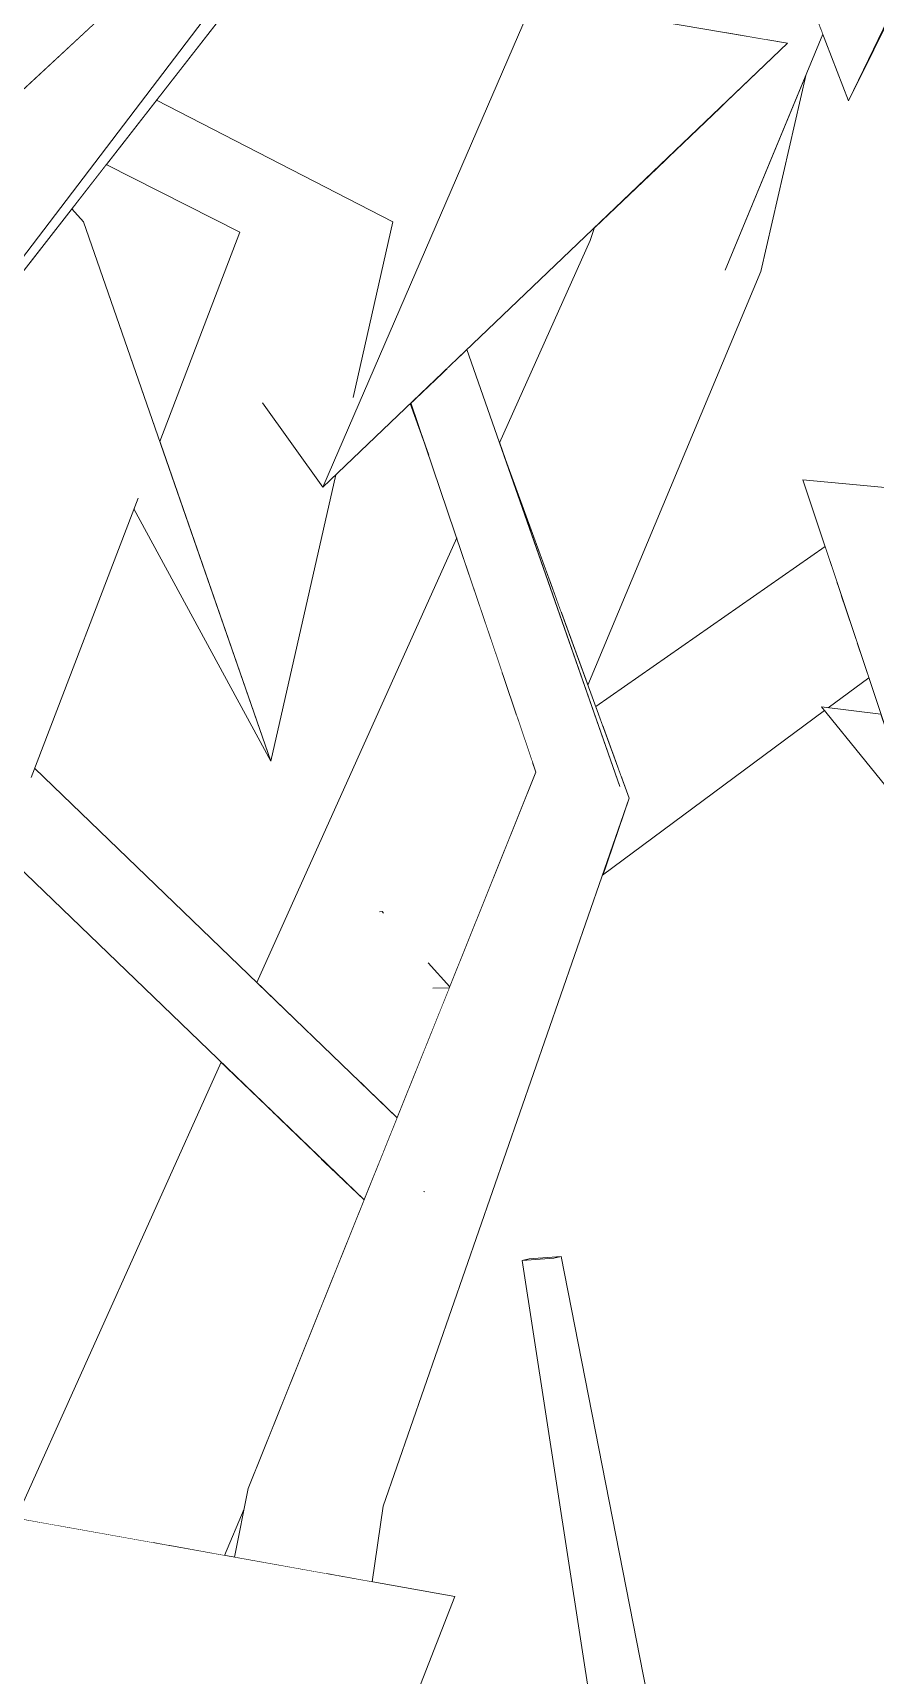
# Model space of a CAD drawing. Header units: millimetres. Extents: x -9413 to 8527, y -300 to 11224.
# Drawn here: x -5940 to -5577, y 4386 to 5092 of the extents above; entities that cross this region are included whole.
import ezdxf

# ---------------------------------------------------------------- set-up
doc = ezdxf.new("R2010")
doc.units = ezdxf.units.MM
doc.header["$MEASUREMENT"] = 0
doc.linetypes.add('Wipeout_Contour', pattern=[1000, 0, -1000])
doc.layers.add('Interior - Furniture', color=7, linetype='Continuous')
doc.layers.add('Interior - Furniture _Pen_No__4', color=7, linetype='Continuous', lineweight=20, true_color=0x029e21)

# ---------------------------------------------------------------- blocks, each defined once
blk = doc.blocks.new('Section Elem_40_6')
at = {"color": 254, "linetype": 'Wipeout_Contour', "lineweight": 0, "ltscale": 37995.504317}
blk.add_wipeout([(-5622, 5136.7), (-5641.97, 5092.42), (-5624.32, 5089.41), (-5608.46, 5113.79), (-5614.42, 5129.16)], dxfattribs=at).dxf.layer = 'Interior - Furniture'
at = {"color": 254, "linetype": 'Wipeout_Contour', "lineweight": 0, "ltscale": 22669.734345}
blk.add_wipeout([(-5588.83, 5063.12), (-5553.52, 5134.45), (-5553.95, 5135.65)], dxfattribs=at).dxf.layer = 'Interior - Furniture'
at = {"color": 254, "linetype": 'Wipeout_Contour', "lineweight": 0, "ltscale": 22770.186152}
blk.add_wipeout([(-5777.16, 4933.25), (-5777.43, 4932.99), (-5769.52, 4910.7)], dxfattribs=at).dxf.layer = 'Interior - Furniture'
at = {"color": 254, "linetype": 'Wipeout_Contour', "lineweight": 0, "ltscale": 28986.58162}
blk.add_wipeout([(-5729.32, 4564.48), (-5697.5, 4358.08), (-5696.73, 4358.07), (-5715.66, 4565.58)], dxfattribs=at).dxf.layer = 'Interior - Furniture'
at = {"color": 254, "linetype": 'Wipeout_Contour', "lineweight": 0, "ltscale": 29332.558163}
blk.add_wipeout([(-5853.14, 4437), (-5813.39, 4429.91), (-5802.59, 4463.76), (-5847.26, 4466.5)], dxfattribs=at).dxf.layer = 'Interior - Furniture'
at = {"color": 254, "linetype": 'Wipeout_Contour', "lineweight": 0, "ltscale": 21646.279854}
blk.add_wipeout([(-5679.4, 4357.98), (-5715.66, 4565.58), (-5696.73, 4358.07)], dxfattribs=at).dxf.layer = 'Interior - Furniture'
at = {"color": 254, "linetype": 'Wipeout_Contour', "lineweight": 0, "ltscale": 21934.160993}
blk.add_wipeout([(-5802.59, 4463.76), (-5813.39, 4429.91), (-5808.84, 4429.1)], dxfattribs=at).dxf.layer = 'Interior - Furniture'
at = {"color": 254, "linetype": 'Wipeout_Contour', "lineweight": 0, "ltscale": 28946.062138}
blk.add_wipeout([(-5715.66, 4565.58), (-5679.4, 4357.98), (-5679.28, 4357.98), (-5712.58, 4566.31)], dxfattribs=at).dxf.layer = 'Interior - Furniture'
at = {"color": 254, "linetype": 'Wipeout_Contour', "lineweight": 0, "ltscale": 29226.155316}
blk.add_wipeout([(-5802.59, 4463.76), (-5808.84, 4429.1), (-5796.15, 4426.83), (-5789.13, 4458.97)], dxfattribs=at).dxf.layer = 'Interior - Furniture'
at = {"color": 254, "linetype": 'Wipeout_Contour', "lineweight": 0, "ltscale": 21624.501064}
blk.add_wipeout([(-5671.67, 4357.94), (-5712.58, 4566.31), (-5679.28, 4357.98)], dxfattribs=at).dxf.layer = 'Interior - Furniture'
at = {"color": 254, "linetype": 'Wipeout_Contour', "lineweight": 0, "ltscale": 21891.400035}
blk.add_wipeout([(-5789.13, 4458.97), (-5796.15, 4426.83), (-5793.88, 4426.43)], dxfattribs=at).dxf.layer = 'Interior - Furniture'
at = {"color": 254, "linetype": 'Wipeout_Contour', "lineweight": 0, "ltscale": 29277.203891}
blk.add_wipeout([(-5729.32, 4564.48), (-5715.66, 4565.58), (-5712.58, 4566.31), (-5726.24, 4565.22)], dxfattribs=at).dxf.layer = 'Interior - Furniture'
at = {"color": 254, "linetype": 'Wipeout_Contour', "lineweight": 0, "ltscale": 44394.165482}
blk.add_wipeout([(-5723.36, 4774.43), (-5847.26, 4466.5), (-5777.32, 4598.36), (-5783.09, 4605.42), (-5776.54, 4599.84), (-5687.22, 4768.24)], dxfattribs=at).dxf.layer = 'Interior - Furniture'
at = {"color": 254, "linetype": 'Wipeout_Contour', "lineweight": 0, "ltscale": 22645.027286}
blk.add_wipeout([(-5777.16, 4933.25), (-5723.36, 4774.43), (-5761.61, 4948.1)], dxfattribs=at).dxf.layer = 'Interior - Furniture'
at = {"color": 254, "linetype": 'Wipeout_Contour', "lineweight": 0, "ltscale": 51621.335461}
blk.add_wipeout([(-5777.32, 4598.36), (-5847.26, 4466.5), (-5802.59, 4463.76), (-5687.22, 4768.24), (-5776.54, 4599.84), (-5771.33, 4594.23), (-5771.62, 4594.06)], dxfattribs=at).dxf.layer = 'Interior - Furniture'
at = {"color": 254, "linetype": 'Wipeout_Contour', "lineweight": 0, "ltscale": 22158.559514}
blk.add_wipeout([(-5687.22, 4768.24), (-5802.59, 4463.76), (-5683.25, 4763.27)], dxfattribs=at).dxf.layer = 'Interior - Furniture'
at = {"color": 254, "linetype": 'Wipeout_Contour', "lineweight": 0, "ltscale": 30062.95577}
blk.add_wipeout([(-5761.61, 4948.1), (-5723.36, 4774.43), (-5687.22, 4768.24), (-5753.12, 4956.2)], dxfattribs=at).dxf.layer = 'Interior - Furniture'
at = {"color": 254, "linetype": 'Wipeout_Contour', "lineweight": 0, "ltscale": 22042.950181}
blk.add_wipeout([(-5802.59, 4463.76), (-5789.13, 4458.97), (-5683.25, 4763.27)], dxfattribs=at).dxf.layer = 'Interior - Furniture'
at = {"layer": 'Interior - Furniture _Pen_No__4', "linetype": 'Continuous'}
for p, q in [((-5729.32, 4564.48), (-5715.66, 4565.58)), ((-5726.24, 4565.22), (-5729.32, 4564.48)), ((-5697.5, 4358.08), (-5729.32, 4564.48)), ((-5712.58, 4566.31), (-5726.24, 4565.22)), ((-5715.66, 4565.58), (-5712.58, 4566.31)), ((-5671.67, 4357.94), (-5712.58, 4566.31))]:
    blk.add_line(p, q, dxfattribs=at)
at = {"color": 254, "linetype": 'Wipeout_Contour', "lineweight": 0, "ltscale": 22387.164244}
blk.add_wipeout([(-5736.52, 4908.85), (-5687.22, 4768.24), (-5683.25, 4763.27)], dxfattribs=at).dxf.layer = 'Interior - Furniture'
at = {"color": 254, "linetype": 'Wipeout_Contour', "lineweight": 0, "ltscale": 52964.041589}
blk.add_wipeout([(-5961.9, 4777.61), (-5789.05, 4611.16), (-5783.12, 4625.9), (-5939.13, 4776.13), (-5940.61, 4772.25), (-5945.12, 4781.9), (-5957.31, 4793.63)], dxfattribs=at).dxf.layer = 'Interior - Furniture'
at = {"color": 254, "linetype": 'Wipeout_Contour', "lineweight": 0, "ltscale": 22130.496097}
blk.add_wipeout([(-5771.62, 4594.06), (-5771.33, 4594.23), (-5771.44, 4594.2)], dxfattribs=at).dxf.layer = 'Interior - Furniture'
at = {"color": 254, "linetype": 'Wipeout_Contour', "lineweight": 0, "ltscale": 37695.393501}
blk.add_wipeout([(-5963.57, 4771.79), (-5961.78, 4748.92), (-5797.34, 4590.57), (-5789.05, 4611.16), (-5961.9, 4777.61)], dxfattribs=at).dxf.layer = 'Interior - Furniture'
at = {"color": 254, "linetype": 'Wipeout_Contour', "lineweight": 0, "ltscale": 29530.584688}
blk.add_wipeout([(-5776.54, 4599.84), (-5783.09, 4605.42), (-5771.44, 4594.2), (-5771.33, 4594.23)], dxfattribs=at).dxf.layer = 'Interior - Furniture'
at = {"color": 254, "linetype": 'Wipeout_Contour', "lineweight": 0, "ltscale": 29981.691992}
blk.add_wipeout([(-5757.49, 4875.17), (-5843.47, 4684.01), (-5819.67, 4661.09), (-5737.99, 4817.61)], dxfattribs=at).dxf.layer = 'Interior - Furniture'
at = {"color": 254, "linetype": 'Wipeout_Contour', "lineweight": 0, "ltscale": 29772.708657}
blk.add_wipeout([(-5858.86, 4649.81), (-5947.05, 4453.76), (-5929.5, 4450.63), (-5836.7, 4628.47)], dxfattribs=at).dxf.layer = 'Interior - Furniture'
at = {"color": 254, "linetype": 'Wipeout_Contour', "lineweight": 0, "ltscale": 29530.285084}
blk.add_wipeout([(-5783.09, 4605.42), (-5777.32, 4598.36), (-5771.62, 4594.06), (-5771.44, 4594.2)], dxfattribs=at).dxf.layer = 'Interior - Furniture'
at = {"layer": 'Interior - Furniture _Pen_No__4', "linetype": 'Continuous'}
for p, q in [((-5771.65, 4594.04), (-5771.44, 4594.2)), ((-5771.44, 4594.2), (-5771.31, 4594.23))]:
    blk.add_line(p, q, dxfattribs=at)
at = {"color": 254, "linetype": 'Wipeout_Contour', "lineweight": 0, "ltscale": 68007.036225}
blk.add_wipeout([(-5739.07, 4916.12), (-5736.52, 4908.85), (-5717.5, 4856.87), (-5648.02, 4990.01), (-5683.04, 4998.77), (-5683.43, 4998.57), (-5684.67, 4997.72), (-5684.11, 4999.04), (-5699.98, 5003.01)], dxfattribs=at).dxf.layer = 'Interior - Furniture'
at = {"color": 254, "linetype": 'Wipeout_Contour', "lineweight": 0, "ltscale": 52086.395475}
blk.add_wipeout([(-5731.78, 4799.3), (-5800.57, 4642.69), (-5792.03, 4634.48), (-5768.72, 4684.56), (-5769.79, 4692.47), (-5757.53, 4708.6), (-5724.85, 4778.82)], dxfattribs=at).dxf.layer = 'Interior - Furniture'
at = {"color": 254, "linetype": 'Wipeout_Contour', "lineweight": 0, "ltscale": 29659.865314}
blk.add_wipeout([(-5929.5, 4450.63), (-5888.16, 4443.25), (-5815.7, 4608.24), (-5836.7, 4628.47)], dxfattribs=at).dxf.layer = 'Interior - Furniture'
at = {"color": 254, "linetype": 'Wipeout_Contour', "lineweight": 0, "ltscale": 22757.199951}
blk.add_wipeout([(-5698.22, 5008.6), (-5699.98, 5003.01), (-5696.24, 5010.5)], dxfattribs=at).dxf.layer = 'Interior - Furniture'
at = {"color": 254, "linetype": 'Wipeout_Contour', "lineweight": 0, "ltscale": 22527.22429}
blk.add_wipeout([(-5717.5, 4856.87), (-5712.5, 4843.21), (-5648.02, 4990.01)], dxfattribs=at).dxf.layer = 'Interior - Furniture'
at = {"color": 254, "linetype": 'Wipeout_Contour', "lineweight": 0, "ltscale": 29783.987099}
blk.add_wipeout([(-5757.53, 4708.6), (-5745.45, 4719.54), (-5723.36, 4774.43), (-5724.85, 4778.82)], dxfattribs=at).dxf.layer = 'Interior - Furniture'
at = {"color": 254, "linetype": 'Wipeout_Contour', "lineweight": 0, "ltscale": 22399.412757}
blk.add_wipeout([(-5789, 4714.91), (-5790.66, 4714.49), (-5789.57, 4714.52)], dxfattribs=at).dxf.layer = 'Interior - Furniture'
at = {"color": 254, "linetype": 'Wipeout_Contour', "lineweight": 0, "ltscale": 37107.226099}
blk.add_wipeout([(-5792.03, 4634.48), (-5783.12, 4625.9), (-5760.64, 4681.78), (-5767.74, 4681.61), (-5768.72, 4684.56)], dxfattribs=at).dxf.layer = 'Interior - Furniture'
at = {"color": 254, "linetype": 'Wipeout_Contour', "lineweight": 0, "ltscale": 29576.34676}
blk.add_wipeout([(-5888.16, 4443.25), (-5881.58, 4442.08), (-5807.79, 4600.63), (-5815.7, 4608.24)], dxfattribs=at).dxf.layer = 'Interior - Furniture'
at = {"color": 254, "linetype": 'Wipeout_Contour', "lineweight": 0, "ltscale": 37906.358641}
blk.add_wipeout([(-5699.98, 5003.01), (-5684.11, 4999.04), (-5669.42, 5035.83), (-5669.36, 5036.15), (-5696.24, 5010.5)], dxfattribs=at).dxf.layer = 'Interior - Furniture'
at = {"color": 254, "linetype": 'Wipeout_Contour', "lineweight": 0, "ltscale": 30015.960321}
blk.add_wipeout([(-5712.5, 4843.21), (-5704.75, 4822.01), (-5626.67, 4989.77), (-5648.02, 4990.01)], dxfattribs=at).dxf.layer = 'Interior - Furniture'
at = {"color": 254, "linetype": 'Wipeout_Contour', "lineweight": 0, "ltscale": 29733.360009}
blk.add_wipeout([(-5757.53, 4708.6), (-5769.79, 4692.47), (-5760.5, 4682.12), (-5745.45, 4719.54)], dxfattribs=at).dxf.layer = 'Interior - Furniture'
at = {"color": 254, "linetype": 'Wipeout_Contour', "lineweight": 0, "ltscale": 22399.040719}
blk.add_wipeout([(-5789.57, 4714.52), (-5789.01, 4714.83), (-5788.99, 4714.91)], dxfattribs=at).dxf.layer = 'Interior - Furniture'
at = {"color": 254, "linetype": 'Wipeout_Contour', "lineweight": 0, "ltscale": 44234.748101}
blk.add_wipeout([(-5881.58, 4442.08), (-5857.37, 4437.76), (-5849, 4457.79), (-5847.26, 4466.5), (-5797.34, 4590.57), (-5807.79, 4600.63)], dxfattribs=at).dxf.layer = 'Interior - Furniture'
at = {"layer": 'Interior - Furniture _Pen_No__4', "linetype": 'Continuous'}
blk.add_line((-5797.34, 4590.57), (-5961.78, 4748.92), dxfattribs=at)
at = {"color": 254, "linetype": 'Wipeout_Contour', "lineweight": 0, "ltscale": 22749.25844}
blk.add_wipeout([(-5669.42, 5035.83), (-5669.2, 5036.31), (-5669.36, 5036.15)], dxfattribs=at).dxf.layer = 'Interior - Furniture'
at = {"color": 254, "linetype": 'Wipeout_Contour', "lineweight": 0, "ltscale": 22449.750124}
blk.add_wipeout([(-5626.67, 4989.77), (-5704.75, 4822.01), (-5701.02, 4811.85)], dxfattribs=at).dxf.layer = 'Interior - Furniture'
at = {"color": 254, "linetype": 'Wipeout_Contour', "lineweight": 0, "ltscale": 22398.342888}
blk.add_wipeout([(-5789.57, 4714.52), (-5789.04, 4713.93), (-5789.01, 4714.83)], dxfattribs=at).dxf.layer = 'Interior - Furniture'
at = {"color": 254, "linetype": 'Wipeout_Contour', "lineweight": 0, "ltscale": 37142.557467}
blk.add_wipeout([(-5760.5, 4682.12), (-5769.79, 4692.47), (-5768.72, 4684.56), (-5767.74, 4681.61), (-5760.64, 4681.78)], dxfattribs=at).dxf.layer = 'Interior - Furniture'
at = {"color": 254, "linetype": 'Wipeout_Contour', "lineweight": 0, "ltscale": 117160.230808}
blk.add_wipeout([(-5993.09, 4461.98), (-6015.51, 4444.55), (-5953.14, 4362.33), (-5935.76, 4365.64), (-5931.91, 4362.55), (-5928.06, 4371.35), (-5909.57, 4344.69), (-5884.45, 4324.6), (-5898.5, 4328.73), (-5873.55, 4292.75), (-5812.18, 4282.46), (-5803.6, 4304.38), (-5865.58, 4357.18), (-5799.8, 4358.3), (-5787.42, 4345.74), (-5758.32, 4420.08)], dxfattribs=at).dxf.layer = 'Interior - Furniture'
at = {"layer": 'Interior - Furniture _Pen_No__4', "linetype": 'Continuous'}
for p, q in [((-5769.8, 4692.48), (-5760.5, 4682.12)), ((-5760.64, 4681.78), (-5767.75, 4681.61)), ((-5947.05, 4453.76), (-5858.86, 4649.81)), ((-5853.14, 4437), (-5847.26, 4466.5)), ((-5857.37, 4437.76), (-5849, 4457.79)), ((-5793.88, 4426.43), (-5789.13, 4458.97)), ((-5787.42, 4345.73), (-5758.32, 4420.08))]:
    blk.add_line(p, q, dxfattribs=at)
at = {"color": 254, "linetype": 'Wipeout_Contour', "lineweight": 0, "ltscale": 22649.003605}
blk.add_wipeout([(-5643.78, 5005.04), (-5683.04, 4998.77), (-5648.02, 4990.01)], dxfattribs=at).dxf.layer = 'Interior - Furniture'
at = {"color": 254, "linetype": 'Wipeout_Contour', "lineweight": 0, "ltscale": 37138.806642}
blk.add_wipeout([(-5598.96, 4871.44), (-5697.67, 4802.69), (-5694.61, 4794.32), (-5593.92, 4856.36), (-5595.82, 4862.05)], dxfattribs=at).dxf.layer = 'Interior - Furniture'
at = {"color": 254, "linetype": 'Wipeout_Contour', "lineweight": 0, "ltscale": 22399.39625}
blk.add_wipeout([(-5790.66, 4714.49), (-5789.04, 4713.93), (-5789.57, 4714.52)], dxfattribs=at).dxf.layer = 'Interior - Furniture'
at = {"color": 254, "linetype": 'Wipeout_Contour', "lineweight": 0, "ltscale": 81137.536068}
blk.add_wipeout([(-6036.53, 4420.08), (-5898.3, 4274.48), (-5913.61, 4299.47), (-5904.27, 4297.9), (-5904.35, 4298.01), (-5942.59, 4338.12), (-5940.19, 4343.6), (-5959.23, 4361.17), (-5953.14, 4362.33), (-6015.51, 4444.55), (-6035.63, 4440.12)], dxfattribs=at).dxf.layer = 'Interior - Furniture'
at = {"layer": 'Interior - Furniture _Pen_No__4', "linetype": 'Continuous'}
for p, q in [((-5847.26, 4466.5), (-5723.36, 4774.43)), ((-5790.7, 4714.49), (-5789.57, 4714.52)), ((-5789.57, 4714.52), (-5789.02, 4713.9)), ((-5758.32, 4420.08), (-5993.1, 4461.98))]:
    blk.add_line(p, q, dxfattribs=at)
at = {"color": 254, "linetype": 'Wipeout_Contour', "lineweight": 0, "ltscale": 37888.113526}
blk.add_wipeout([(-5684.67, 4997.72), (-5665.81, 5039.54), (-5669.2, 5036.31), (-5669.42, 5035.83), (-5684.11, 4999.04)], dxfattribs=at).dxf.layer = 'Interior - Furniture'
at = {"color": 254, "linetype": 'Wipeout_Contour', "lineweight": 0, "ltscale": 22622.592191}
blk.add_wipeout([(-5648.02, 4990.01), (-5644.02, 5002.75), (-5643.78, 5005.04)], dxfattribs=at).dxf.layer = 'Interior - Furniture'
at = {"color": 254, "linetype": 'Wipeout_Contour', "lineweight": 0, "ltscale": 29688.024965}
blk.add_wipeout([(-5593.92, 4856.36), (-5694.61, 4794.32), (-5690.4, 4782.81), (-5592, 4850.59)], dxfattribs=at).dxf.layer = 'Interior - Furniture'
at = {"color": 254, "linetype": 'Wipeout_Contour', "lineweight": 0, "ltscale": 37692.402745}
blk.add_wipeout([(-5648.02, 4990.01), (-5626.67, 4989.77), (-5607.05, 5074.61), (-5641.95, 4990.37), (-5644.02, 5002.75)], dxfattribs=at).dxf.layer = 'Interior - Furniture'
at = {"color": 254, "linetype": 'Wipeout_Contour', "lineweight": 0, "ltscale": 29644.061833}
blk.add_wipeout([(-5690.4, 4782.81), (-5686.7, 4772.69), (-5585.16, 4830.11), (-5592, 4850.59)], dxfattribs=at).dxf.layer = 'Interior - Furniture'
at = {"color": 254, "linetype": 'Wipeout_Contour', "lineweight": 0, "ltscale": 30300.313809}
blk.add_wipeout([(-5665.81, 5039.54), (-5684.67, 4997.72), (-5683.43, 4998.57), (-5641.96, 5062.3)], dxfattribs=at).dxf.layer = 'Interior - Furniture'
at = {"color": 254, "linetype": 'Wipeout_Contour', "lineweight": 0, "ltscale": 59126.485091}
blk.add_wipeout([(-5694.73, 4730.26), (-5599.21, 4800.98), (-5600.45, 4802.51), (-5597.61, 4802.17), (-5580.15, 4815.09), (-5585.16, 4830.11), (-5686.7, 4772.69), (-5683.25, 4763.27)], dxfattribs=at).dxf.layer = 'Interior - Furniture'
at = {"layer": 'Interior - Furniture _Pen_No__4', "linetype": 'Continuous'}
blk.add_line((-5789.13, 4458.97), (-5683.25, 4763.27), dxfattribs=at)
at = {"color": 254, "linetype": 'Wipeout_Contour', "lineweight": 0, "ltscale": 75656.351249}
blk.add_wipeout([(-5641.96, 5062.3), (-5683.43, 4998.57), (-5683.04, 4998.77), (-5643.78, 5005.04), (-5644.02, 5002.75), (-5641.95, 4990.37), (-5599.93, 5091.79), (-5608.46, 5113.79), (-5624.32, 5089.41), (-5615.19, 5087.86)], dxfattribs=at).dxf.layer = 'Interior - Furniture'
at = {"color": 254, "linetype": 'Wipeout_Contour', "lineweight": 0, "ltscale": 22046.68264}
blk.add_wipeout([(-5600.45, 4802.51), (-5558.75, 4751.01), (-5574.92, 4799.45)], dxfattribs=at).dxf.layer = 'Interior - Furniture'
at = {"color": 254, "linetype": 'Wipeout_Contour', "lineweight": 0, "ltscale": 22851.11478}
blk.add_wipeout([(-5815.08, 4897.05), (-5615.19, 5087.86), (-5724.46, 5106.5)], dxfattribs=at).dxf.layer = 'Interior - Furniture'
at = {"color": 254, "linetype": 'Wipeout_Contour', "lineweight": 0, "ltscale": 109573.390712}
blk.add_wipeout([(-5479.41, 4888.21), (-5608.54, 4900.14), (-5551.73, 4729.97), (-5494.94, 4770.23), (-5502.17, 4777.74), (-5497.01, 4779.21), (-5494.92, 4770.25), (-5484.32, 4777.76), (-5504.6, 4798.98), (-5483.34, 4778.45), (-5473.65, 4785.32), (-5483.67, 4798.63), (-5482.46, 4824.06), (-5517.21, 4835.7), (-5481.42, 4845.92)], dxfattribs=at).dxf.layer = 'Interior - Furniture'
at = {"layer": 'Interior - Furniture _Pen_No__4', "linetype": 'Continuous'}
for p, q in [((-5699.98, 5003.01), (-5698.22, 5008.6)), ((-5701.02, 4811.85), (-5626.67, 4989.77)), ((-5551.73, 4729.97), (-5608.54, 4900.14)), ((-5608.54, 4900.14), (-5479.41, 4888.21)), ((-5697.67, 4802.69), (-5598.96, 4871.44)), ((-5597.61, 4802.17), (-5580.15, 4815.09)), ((-5558.75, 4751.01), (-5600.45, 4802.51)), ((-5600.45, 4802.51), (-5574.92, 4799.45)), ((-5694.73, 4730.26), (-5599.21, 4800.98))]:
    blk.add_line(p, q, dxfattribs=at)
at = {"color": 254, "linetype": 'Wipeout_Contour', "lineweight": 0, "ltscale": 45879.885551}
blk.add_wipeout([(-5657.38, 5308.99), (-5679.88, 5298.1), (-5588.83, 5063.12), (-5553.95, 5135.65), (-5577.4, 5200.09), (-5607.72, 5163.25)], dxfattribs=at).dxf.layer = 'Interior - Furniture'
at = {"color": 254, "linetype": 'Wipeout_Contour', "lineweight": 0, "ltscale": 53721.081257}
blk.add_wipeout([(-5886.71, 5063.35), (-5784.94, 5011.1), (-5802.02, 4935.62), (-5841, 4933.19), (-5815.08, 4897.05), (-5724.46, 5106.5), (-5861.83, 5095.24)], dxfattribs=at).dxf.layer = 'Interior - Furniture'
at = {"layer": 'Interior - Furniture _Pen_No__4', "linetype": 'Continuous'}
for p, q in [((-5588.83, 5063.12), (-5679.88, 5298.1)), ((-5553.95, 5135.65), (-5588.83, 5063.12)), ((-5588.83, 5063.12), (-5553.52, 5134.45)), ((-5615.19, 5087.86), (-5724.46, 5106.5)), ((-5641.96, 4990.35), (-5599.93, 5091.79)), ((-5626.67, 4989.77), (-5607.05, 5074.61)), ((-5739.07, 4916.12), (-5699.98, 5003.01)), ((-5687.22, 4768.24), (-5753.12, 4956.2)), ((-5769.52, 4910.7), (-5777.43, 4932.99)), ((-5723.36, 4774.43), (-5777.16, 4933.25)), ((-5683.25, 4763.27), (-5736.52, 4908.85))]:
    blk.add_line(p, q, dxfattribs=at)
at = {"color": 254, "linetype": 'Wipeout_Contour', "lineweight": 0, "ltscale": 31065.621561}
blk.add_wipeout([(-5966.02, 4961.69), (-5841.44, 5121.37), (-5846.08, 5124.58), (-5964.74, 4968.87)], dxfattribs=at).dxf.layer = 'Interior - Furniture'
at = {"color": 254, "linetype": 'Wipeout_Contour', "lineweight": 0, "ltscale": 188896.077245}
blk.add_wipeout([(-5987.88, 5261.76), (-6006.42, 5231.68), (-6001.36, 5166.01), (-5949.14, 5214.12), (-5947.46, 5214.36), (-5934.6, 5228.6), (-5940.96, 5215.31), (-5921.62, 5218.11), (-5930.83, 5210.22), (-5880.5, 5204.65), (-5976.72, 5140.48), (-5996.24, 5099.62), (-5994.47, 5076.6), (-5985.25, 5095.03), (-5954.21, 5133.42), (-5993.69, 5066.53), (-5992.92, 5056.5), (-5911.9, 5097.67), (-5990.49, 5024.9), (-5989.18, 5007.98), (-5957.11, 5011.9), (-5964.74, 4968.87), (-5808.84, 5173.45), (-5988.35, 5289)], dxfattribs=at).dxf.layer = 'Interior - Furniture'
at = {"color": 254, "linetype": 'Wipeout_Contour', "lineweight": 0, "ltscale": 76562.565949}
blk.add_wipeout([(-5886.71, 5063.35), (-5908.24, 5035.74), (-5850.76, 5006.58), (-5885.23, 4916.69), (-5837.41, 4779.2), (-5809.55, 4902.33), (-5815.08, 4897.05), (-5841, 4933.19), (-5802.02, 4935.62), (-5784.94, 5011.1)], dxfattribs=at).dxf.layer = 'Interior - Furniture'
at = {"layer": 'Interior - Furniture _Pen_No__4', "linetype": 'Continuous'}
for p, q in [((-5724.46, 5106.5), (-5815.08, 4897.05)), ((-5815.08, 4897.05), (-5615.19, 5087.86)), ((-5802.03, 4935.58), (-5784.94, 5011.1))]:
    blk.add_line(p, q, dxfattribs=at)
at = {"color": 254, "linetype": 'Wipeout_Contour', "lineweight": 0, "ltscale": 46140.836568}
blk.add_wipeout([(-5946.69, 4986.46), (-5894.6, 4892.26), (-5896.34, 4887.71), (-5837.41, 4779.2), (-5918.06, 5011.1), (-5923.1, 5016.7)], dxfattribs=at).dxf.layer = 'Interior - Furniture'
at = {"layer": 'Interior - Furniture _Pen_No__4', "linetype": 'Continuous'}
for p, q in [((-5815.08, 4897.05), (-5841.03, 4933.23)), ((-5837.41, 4779.2), (-5809.55, 4902.33)), ((-5843.47, 4684.01), (-5757.49, 4875.17))]:
    blk.add_line(p, q, dxfattribs=at)
at = {"color": 254, "linetype": 'Wipeout_Contour', "lineweight": 0, "ltscale": 38512.229292}
blk.add_wipeout([(-5966.02, 4961.69), (-5983.11, 4865.36), (-5940.61, 4772.25), (-5894.6, 4892.26), (-5946.69, 4986.46)], dxfattribs=at).dxf.layer = 'Interior - Furniture'
at = {"layer": 'Interior - Furniture _Pen_No__4', "linetype": 'Continuous'}
for p, q in [((-5940.61, 4772.25), (-5894.59, 4892.27)), ((-5896.34, 4887.71), (-5837.41, 4779.2)), ((-5783.12, 4625.9), (-5939.13, 4776.13))]:
    blk.add_line(p, q, dxfattribs=at)
at = {"color": 254, "linetype": 'Wipeout_Contour', "lineweight": 0, "ltscale": 54111.896227}
blk.add_wipeout([(-5923.1, 5016.7), (-5918.06, 5011.1), (-5912.93, 4996.34), (-5905.56, 4975.16), (-5885.23, 4916.69), (-5850.76, 5006.58), (-5908.24, 5035.74)], dxfattribs=at).dxf.layer = 'Interior - Furniture'
at = {"layer": 'Interior - Furniture _Pen_No__4', "linetype": 'Continuous'}
for p, q in [((-5784.94, 5011.1), (-5886.71, 5063.35)), ((-5850.76, 5006.58), (-5908.24, 5035.74)), ((-5837.41, 4779.2), (-5918.06, 5011.1)), ((-5885.23, 4916.69), (-5850.76, 5006.58))]:
    blk.add_line(p, q, dxfattribs=at)
at = {"color": 254, "linetype": 'Wipeout_Contour', "lineweight": 0, "ltscale": 31308.994595}
blk.add_wipeout([(-5992.92, 5056.5), (-6005.16, 5043.68), (-5997.67, 5018.25), (-5911.9, 5097.67)], dxfattribs=at).dxf.layer = 'Interior - Furniture'
at = {"layer": 'Interior - Furniture _Pen_No__4', "linetype": 'Continuous'}
for p, q in [((-5964.74, 4968.87), (-5808.84, 5173.45)), ((-5966.02, 4961.69), (-5841.44, 5121.37)), ((-5997.67, 5018.25), (-5911.87, 5097.69)), ((-5918.06, 5011.1), (-5923.1, 5016.7))]:
    blk.add_line(p, q, dxfattribs=at)

msp = doc.modelspace()

# ---------------------------------------------------------------- block references
at = {"layer": 'Interior - Furniture'}
msp.add_blockref('Section Elem_40_6', (0, 0), dxfattribs=at)

doc.saveas('drawing.dxf')
